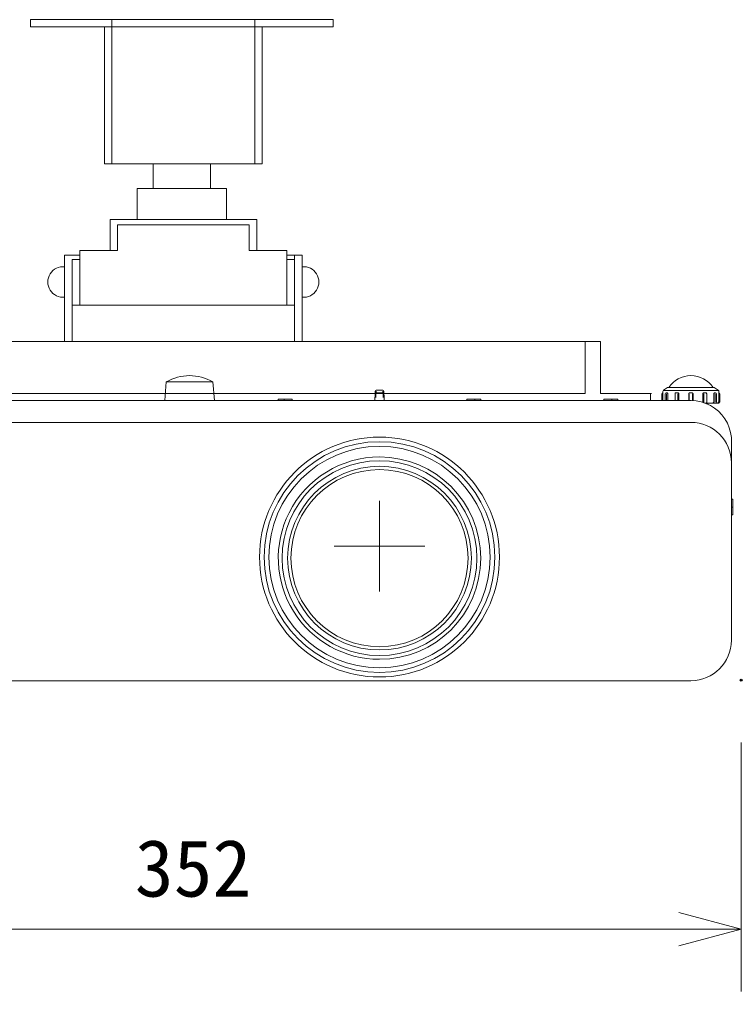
# Model space of a CAD drawing. Units: millimetres, scale not verified. Extents: x -62 to 63, y -56 to 56.
# Drawn here: x -34.04 to -11.01, y 7.31 to 38.55 of the extents above; entities that cross this region are included whole.
import ezdxf
from ezdxf.enums import TextEntityAlignment as Align

# ---------------------------------------------------------------- set-up
doc = ezdxf.new("R2010")
doc.units = ezdxf.units.MM
doc.header["$LTSCALE"] = 0.125
doc.header["$PDMODE"] = 32
doc.header["$PDSIZE"] = 0.0625
for name, color, linetype, lineweight in [('0-0_0', 7, 'Continuous', 9), ('0-4_GAIKEI', 1, 'Continuous', 18), ('0-5_SUNPO', 7, 'Continuous', 9), ('0-7_S1', 1, 'Continuous', 18)]:
    doc.layers.add(name, color=color, linetype=linetype, lineweight=lineweight)
doc.layers.add('0-1_DEFPOINTS', color=7, linetype='Continuous')
doc.styles.add('ＭＳ ゴシック', font='')
doc.styles.get('ＭＳ ゴシック').set_extended_font_data('MS Gothic')

# ---------------------------------------------------------------- blocks, each defined once
blk = doc.blocks.new('_OPEN30')
at = {"layer": '0-0_0'}
blk.add_line((0, 0), (-1, 0), dxfattribs=at)
blk.add_lwpolyline([(-1, 0.26795), (0, 0), (-1, -0.26795)], dxfattribs=at)
blk = doc.blocks.new('D7')
at = {"layer": '0-1_DEFPOINTS'}
for p in [(-50.1417, 9.4113), (-14.9417, 9.4113), (-50.1417, 1.4113)]:
    blk.add_point(p, dxfattribs=at)
at = {"layer": '0-5_SUNPO'}
for p, q in [((-50.1417, 7.4113), (-50.1417, -0.5887)), ((-14.9417, 7.4113), (-14.9417, -0.5887)), ((-16.9417, 1.4113), (-48.1417, 1.4113))]:
    blk.add_line(p, q, dxfattribs=at)
at = {"layer": '0-5_SUNPO', "xscale": 2, "yscale": 2, "rotation": 180}
blk.add_blockref('_OPEN30', (-50.1417, 1.4113), dxfattribs=at)
at = {"layer": '0-5_SUNPO', "xscale": 2, "yscale": 2}
blk.add_blockref('_OPEN30', (-14.9417, 1.4113), dxfattribs=at)
at = {"layer": '0-5_SUNPO', "style": 'ＭＳ ゴシック'}
blk.add_text('352', height=1.833, dxfattribs=at).set_placement((-34.4167, 1.9113), align=Align.BOTTOM_LEFT)

msp = doc.modelspace()

# ---------------------------------------------------------------- linework, layer by layer
at = {"layer": '0-4_GAIKEI'}
for p, q in [((-25.2049, 29.364), (-32.3412, 29.364)), ((-29.3205, 26.9026), (-29.373, 26.3021)), ((-29.3205, 26.9026), (-29.3091, 26.9026)), ((-29.3091, 26.9026), (-29.2754, 26.9026)), ((-29.2754, 26.9026), (-29.2203, 26.9026)), ((-29.2203, 26.9026), (-29.1456, 26.9026)), ((-29.1456, 26.9026), (-29.0535, 26.9026)), ((-29.0535, 26.9026), (-28.9468, 26.9026)), ((-28.9468, 26.9026), (-28.8287, 26.9026)), ((-28.8287, 26.9026), (-28.7028, 26.9026)), ((-28.7028, 26.9026), (-28.573, 26.9026)), ((-28.573, 26.9026), (-28.4432, 26.9026)), ((-28.4432, 26.9026), (-28.3174, 26.9026)), ((-28.3174, 26.9026), (-28.1993, 26.9026)), ((-28.1993, 26.9026), (-28.0926, 26.9026)), ((-28.0926, 26.9026), (-28.0004, 26.9026)), ((-28.0004, 26.9026), (-27.9257, 26.9026)), ((-27.9257, 26.9026), (-27.8706, 26.9026)), ((-27.8706, 26.9026), (-27.8369, 26.9026)), ((-27.8369, 26.9026), (-27.8256, 26.9026)), ((-27.773, 26.3021), (-27.8256, 26.9026)), ((-22.6157, 26.5113), (-22.6144, 26.5503)), ((-22.6144, 26.5503), (-22.6136, 26.5721)), ((-22.6136, 26.5721), (-22.6125, 26.604)), ((-22.5844, 26.5764), (-22.5857, 26.5331)), ((-22.361, 26.5539), (-22.5851, 26.5539)), ((-22.5836, 26.6006), (-22.5844, 26.5764)), ((-22.3636, 26.6344), (-22.5825, 26.6344)), ((-22.3617, 26.5764), (-22.3624, 26.6006)), ((-22.3603, 26.5331), (-22.3617, 26.5764)), ((-22.3336, 26.604), (-22.3325, 26.5721)), ((-22.3325, 26.5721), (-22.3317, 26.5503)), ((-22.3317, 26.5503), (-22.3303, 26.5113)), ((-11.5799, 26.6221), (-13.3662, 26.6221)), ((-13.2685, 26.5501), (-13.2525, 26.5501)), ((-13.2525, 26.5501), (-13.2354, 26.5501)), ((-13.2354, 26.5501), (-13.2273, 26.5475)), ((-13.2273, 26.5475), (-13.2203, 26.5399)), ((-12.972, 26.5425), (-12.9638, 26.5476)), ((-12.9638, 26.5476), (-12.9529, 26.5501)), ((-12.9529, 26.5501), (-12.9514, 26.5501)), ((-12.9514, 26.5501), (-12.923, 26.5501)), ((-12.923, 26.5501), (-12.8941, 26.5501)), ((-12.8941, 26.5501), (-12.8808, 26.5475)), ((-12.8808, 26.5475), (-12.8695, 26.5399)), ((-12.5259, 26.5454), (-12.5208, 26.5476)), ((-12.5208, 26.5476), (-12.5177, 26.5486)), ((-12.5177, 26.5486), (-12.5145, 26.5493)), ((-12.5145, 26.5493), (-12.5112, 26.5498)), ((-12.5112, 26.5498), (-12.5079, 26.5501)), ((-12.5079, 26.5501), (-12.5061, 26.5501)), ((-12.5061, 26.5501), (-12.473, 26.5501)), ((-12.473, 26.5501), (-12.44, 26.5501)), ((-12.44, 26.5501), (-12.4362, 26.5499)), ((-12.4362, 26.5499), (-12.4325, 26.5495)), ((-12.4325, 26.5495), (-12.4287, 26.5486)), ((-12.4287, 26.5486), (-12.425, 26.5475)), ((-12.425, 26.5475), (-12.4216, 26.5461)), ((-12.0738, 26.5425), (-12.065, 26.5476)), ((-12.065, 26.5476), (-12.0536, 26.5501)), ((-12.0536, 26.5501), (-12.052, 26.5501)), ((-12.052, 26.5501), (-12.023, 26.5501)), ((-12.023, 26.5501), (-11.9947, 26.5501)), ((-11.9947, 26.5501), (-11.9821, 26.5475)), ((-11.9821, 26.5475), (-11.9715, 26.5399)), ((-11.724, 26.5425), (-11.7186, 26.5476)), ((-11.7186, 26.5476), (-11.7116, 26.5501)), ((-11.7116, 26.5501), (-11.7107, 26.5501)), ((-11.7107, 26.5501), (-11.6936, 26.5501)), ((-11.6936, 26.5501), (-11.6776, 26.5501)), ((-25.723, 26.3521), (-25.723, 26.3021)), ((-25.533, 26.3521), (-25.273, 26.3521)), ((-25.273, 26.3521), (-25.273, 26.3021)), ((-22.623, 26.3021), (-22.6216, 26.3418)), ((-22.6216, 26.3418), (-22.6198, 26.3936)), ((-22.6198, 26.3936), (-22.6176, 26.4578)), ((-22.6176, 26.4578), (-22.6157, 26.5113)), ((-22.5876, 26.4738), (-22.5899, 26.4024)), ((-22.5857, 26.5331), (-22.5876, 26.4738)), ((-22.3585, 26.4738), (-22.3603, 26.5331)), ((-22.3562, 26.4024), (-22.3585, 26.4738)), ((-22.3303, 26.5113), (-22.3285, 26.4578)), ((-22.3285, 26.4578), (-22.3262, 26.3936)), ((-22.3262, 26.3936), (-22.3244, 26.3418)), ((-22.3244, 26.3418), (-22.323, 26.3021)), ((-19.9763, 26.3021), (-19.9765, 26.3021)), ((-19.9745, 26.3021), (-19.9763, 26.3021)), ((-19.9533, 26.3021), (-19.9745, 26.3021)), ((-19.9391, 26.3021), (-19.9533, 26.3021)), ((-19.9333, 26.3021), (-19.9391, 26.3021)), ((-19.9332, 26.3021), (-19.9333, 26.3021)), ((-19.8662, 26.3021), (-19.9018, 26.3021)), ((-19.8602, 26.3021), (-19.8662, 26.3021)), ((-19.8581, 26.3021), (-19.8602, 26.3021)), ((-19.8574, 26.3021), (-19.8581, 26.3021)), ((-19.8572, 26.3021), (-19.8574, 26.3021)), ((-19.8571, 26.3021), (-19.8572, 26.3021)), ((-19.8571, 26.3021), (-19.8571, 26.3021)), ((-19.673, 26.3521), (-19.673, 26.3021)), ((-19.413, 26.3521), (-19.673, 26.3521)), ((-19.413, 26.3521), (-19.413, 26.3021)), ((-19.223, 26.3521), (-19.413, 26.3521)), ((-19.223, 26.3521), (-19.223, 26.3021)), ((-19.1094, 26.3021), (-19.1095, 26.3021)), ((-15.273, 26.3521), (-15.013, 26.3521)), ((-15.273, 26.3521), (-15.273, 26.3021)), ((-15.013, 26.3521), (-14.823, 26.3521)), ((-15.013, 26.3521), (-15.013, 26.3021)), ((-14.823, 26.3521), (-14.823, 26.3021)), ((-13.2985, 26.5201), (-13.2985, 26.3021)), ((-13.2523, 26.5201), (-13.2523, 26.3021)), ((-13.2203, 26.5399), (-13.2169, 26.5322)), ((-13.2169, 26.5322), (-13.2152, 26.5227)), ((-13.2152, 26.5227), (-13.2151, 26.5201)), ((-13.2151, 26.3021), (-13.2151, 26.5201)), ((-12.9823, 26.5201), (-12.981, 26.5286)), ((-12.9823, 26.3021), (-12.9823, 26.5201)), ((-12.981, 26.5286), (-12.9775, 26.5361)), ((-12.9775, 26.5361), (-12.972, 26.5425)), ((-12.8941, 26.5201), (-12.8941, 26.3021)), ((-12.8695, 26.5399), (-12.8639, 26.5322)), ((-12.8639, 26.5322), (-12.8612, 26.5227)), ((-12.8612, 26.5227), (-12.8611, 26.5201)), ((-12.8611, 26.3021), (-12.8611, 26.5201)), ((-12.543, 26.5201), (-12.5427, 26.5243)), ((-12.543, 26.3021), (-12.543, 26.5201)), ((-12.5427, 26.5243), (-12.5422, 26.5265)), ((-12.5422, 26.5265), (-12.5415, 26.5286)), ((-12.5415, 26.5286), (-12.5397, 26.5325)), ((-12.5397, 26.5325), (-12.5373, 26.5361)), ((-12.5373, 26.5361), (-12.5342, 26.5395)), ((-12.5342, 26.5395), (-12.5306, 26.5425)), ((-12.5306, 26.5425), (-12.5283, 26.544)), ((-12.5283, 26.544), (-12.5259, 26.5454)), ((-12.523, 26.3021), (-12.523, 26.5201)), ((-12.423, 26.5201), (-12.423, 26.3012)), ((-12.4216, 26.5461), (-12.4184, 26.5444)), ((-12.4184, 26.5444), (-12.4153, 26.5423)), ((-12.4153, 26.5423), (-12.4123, 26.5399)), ((-12.4123, 26.5399), (-12.409, 26.5364)), ((-12.409, 26.5364), (-12.4075, 26.5343)), ((-12.4075, 26.5343), (-12.4062, 26.5322)), ((-12.4062, 26.5322), (-12.4051, 26.53)), ((-12.4051, 26.53), (-12.4043, 26.5277)), ((-12.4043, 26.5277), (-12.4036, 26.5253)), ((-12.4036, 26.5253), (-12.4032, 26.5227)), ((-12.4032, 26.5227), (-12.403, 26.5201)), ((-12.403, 26.2982), (-12.403, 26.5201)), ((-12.0865, 26.2608), (-12.0925, 26.2444)), ((-12.0911, 26.2491), (-12.0897, 26.2521)), ((-12.085, 26.2721), (-12.0865, 26.2608)), ((-12.085, 26.5201), (-12.0836, 26.5286)), ((-12.085, 26.2721), (-12.085, 26.5201)), ((-12.0836, 26.5286), (-12.0798, 26.5361)), ((-12.0798, 26.5361), (-12.0738, 26.5425)), ((-12.052, 26.2312), (-12.052, 26.5201)), ((-11.9715, 26.5399), (-11.9664, 26.5322)), ((-11.9672, 26.2369), (-11.9703, 26.2325)), ((-11.9696, 26.5364), (-11.9696, 26.5375)), ((-11.966, 26.2393), (-11.9672, 26.2369)), ((-11.9664, 26.5322), (-11.9639, 26.5227)), ((-11.9649, 26.2424), (-11.966, 26.2393)), ((-11.9641, 26.2456), (-11.9649, 26.2424)), ((-11.9636, 26.2488), (-11.9641, 26.2456)), ((-11.9639, 26.5227), (-11.9638, 26.5201)), ((-11.9638, 26.2721), (-11.9638, 26.5201)), ((-11.9637, 26.2632), (-11.9638, 26.2721)), ((-11.9635, 26.2521), (-11.9637, 26.2632)), ((-11.9635, 26.2521), (-11.9636, 26.2488)), ((-11.7503, 26.2324), (-11.7462, 26.2369)), ((-11.7462, 26.2369), (-11.7443, 26.2393)), ((-11.7443, 26.2393), (-11.7422, 26.2423)), ((-11.7422, 26.2423), (-11.7401, 26.2454)), ((-11.7401, 26.2454), (-11.7381, 26.2487)), ((-11.7381, 26.2487), (-11.7362, 26.2521)), ((-11.7326, 26.2608), (-11.7362, 26.2521)), ((-11.731, 26.2721), (-11.7326, 26.2608)), ((-11.731, 26.5201), (-11.7301, 26.5286)), ((-11.731, 26.2721), (-11.731, 26.5201)), ((-11.7301, 26.5286), (-11.7277, 26.5361)), ((-11.7277, 26.5361), (-11.724, 26.5425)), ((-11.6938, 26.2521), (-11.6938, 26.5201)), ((-11.6476, 26.2521), (-11.6476, 26.5201)), ((-11.9764, 26.2269), (-11.9843, 26.2221)), ((-11.9741, 26.2286), (-11.9764, 26.2269)), ((-11.972, 26.2305), (-11.9741, 26.2286)), ((-11.9703, 26.2325), (-11.972, 26.2305)), ((-11.7723, 26.2221), (-11.7719, 26.2221)), ((-11.7719, 26.2221), (-11.767, 26.2227)), ((-11.767, 26.2227), (-11.7645, 26.2233)), ((-11.7645, 26.2233), (-11.762, 26.2242)), ((-11.762, 26.2242), (-11.7596, 26.2254)), ((-11.7596, 26.2254), (-11.7572, 26.2268)), ((-11.7572, 26.2268), (-11.7547, 26.2285)), ((-11.7547, 26.2285), (-11.7523, 26.2305)), ((-11.7523, 26.2305), (-11.7503, 26.2324)), ((-11.123, 23.1321), (-11.173, 23.1321))]:
    msp.add_line(p, q, dxfattribs=at)
at = {"layer": '0-4_GAIKEI', "color": 7}
for p, q in [((-13.373, 26.5968), (-13.373, 26.5501)), ((-13.373, 26.5501), (-13.3729, 26.5501)), ((-13.3729, 26.5501), (-13.3724, 26.5501)), ((-13.3724, 26.5501), (-13.3717, 26.5475)), ((-13.3717, 26.5475), (-13.3703, 26.5375)), ((-13.223, 26.7211), (-13.2128, 26.7211)), ((-13.2128, 26.7211), (-13.1824, 26.7211)), ((-13.1824, 26.7211), (-13.1326, 26.7211)), ((-13.1326, 26.7211), (-13.0649, 26.7211)), ((-13.0649, 26.7211), (-12.981, 26.7211)), ((-12.981, 26.7211), (-12.8832, 26.7211)), ((-12.8832, 26.7211), (-12.7743, 26.7211)), ((-12.7743, 26.7211), (-12.6571, 26.7211)), ((-12.6571, 26.7211), (-12.535, 26.7211)), ((-12.535, 26.7211), (-12.4111, 26.7211)), ((-12.4111, 26.7211), (-12.2889, 26.7211)), ((-12.2889, 26.7211), (-12.1718, 26.7211)), ((-12.1718, 26.7211), (-12.0628, 26.7211)), ((-12.0628, 26.7211), (-11.9651, 26.7211)), ((-11.9651, 26.7211), (-11.8812, 26.7211)), ((-11.8812, 26.7211), (-11.8134, 26.7211)), ((-11.8134, 26.7211), (-11.7637, 26.7211)), ((-11.7637, 26.7211), (-11.7333, 26.7211)), ((-11.7333, 26.7211), (-11.723, 26.7211)), ((-11.5746, 26.5454), (-11.5743, 26.5476)), ((-11.5743, 26.5476), (-11.5741, 26.5486)), ((-11.5741, 26.5486), (-11.574, 26.5493)), ((-11.574, 26.5493), (-11.5738, 26.5498)), ((-11.5738, 26.5498), (-11.5737, 26.5501)), ((-11.5737, 26.5501), (-11.5736, 26.5501)), ((-11.5736, 26.5501), (-11.5732, 26.5501)), ((-11.5732, 26.5501), (-11.573, 26.5501)), ((-11.573, 26.5968), (-11.573, 26.5501)), ((-24.7678, 26.3021), (-34.9229, 26.3021)), ((-14.9281, 26.3021), (-24.7678, 26.3021)), ((-21.7648, 26.3021), (-21.7558, 26.3021)), ((-21.7558, 26.3021), (-21.7521, 26.3021)), ((-20.8584, 26.3021), (-20.8584, 26.3021)), ((-20.857, 26.3021), (-20.8584, 26.3021)), ((-20.842, 26.3021), (-20.857, 26.3021)), ((-20.8561, 26.3021), (-20.8562, 26.3021)), ((-20.8558, 26.3021), (-20.8561, 26.3021)), ((-20.8543, 26.3021), (-20.8558, 26.3021)), ((-20.8464, 26.3021), (-20.8543, 26.3021)), ((-20.8319, 26.3021), (-20.842, 26.3021)), ((-20.8278, 26.3021), (-20.8319, 26.3021)), ((-20.8263, 26.3021), (-20.8278, 26.3021)), ((-20.8258, 26.3021), (-20.8263, 26.3021)), ((-20.8257, 26.3021), (-20.8258, 26.3021)), ((-20.8256, 26.3021), (-20.8257, 26.3021)), ((-20.6045, 26.3021), (-20.6046, 26.3021)), ((-20.6036, 26.3021), (-20.6045, 26.3021)), ((-20.6029, 26.3021), (-20.6036, 26.3021)), ((-20.6027, 26.3021), (-20.6029, 26.3021)), ((-20.6026, 26.3021), (-20.6027, 26.3021)), ((-20.6025, 26.3021), (-20.6026, 26.3021)), ((-20.6012, 26.3021), (-20.6025, 26.3021)), ((-20.5857, 26.3021), (-20.6012, 26.3021)), ((-20.5752, 26.3021), (-20.5857, 26.3021)), ((-20.5709, 26.3021), (-20.5752, 26.3021)), ((-20.5694, 26.3021), (-20.5709, 26.3021)), ((-20.5689, 26.3021), (-20.5694, 26.3021)), ((-20.5687, 26.3021), (-20.5689, 26.3021)), ((-20.5687, 26.3021), (-20.5687, 26.3021)), ((-20.5687, 26.3021), (-20.5687, 26.3021)), ((-20.5152, 26.3021), (-20.5153, 26.3021)), ((-20.5149, 26.3021), (-20.5152, 26.3021)), ((-20.5134, 26.3021), (-20.5149, 26.3021)), ((-20.5054, 26.3021), (-20.5134, 26.3021)), ((-18.8914, 26.3021), (-18.8915, 26.3021)), ((-18.8902, 26.3021), (-18.8914, 26.3021)), ((-18.8766, 26.3021), (-18.8902, 26.3021)), ((-18.8721, 26.3021), (-18.8766, 26.3021)), ((-18.8719, 26.3021), (-18.8721, 26.3021)), ((-18.869, 26.3021), (-18.8719, 26.3021)), ((-18.8552, 26.3021), (-18.869, 26.3021)), ((-18.8617, 26.3021), (-18.8617, 26.3021)), ((-18.8356, 26.3021), (-18.8552, 26.3021)), ((-18.813, 26.3021), (-18.8356, 26.3021)), ((-18.808, 26.3021), (-18.813, 26.3021)), ((-18.6697, 26.3021), (-18.702, 26.3021)), ((-18.251, 26.3021), (-18.2513, 26.3021)), ((-18.2475, 26.3021), (-18.251, 26.3021)), ((-18.2305, 26.3021), (-18.2475, 26.3021)), ((-17.572, 26.3021), (-17.5721, 26.3021)), ((-13.6981, 26.3021), (-14.9281, 26.3021)), ((-13.0831, 26.3021), (-13.6981, 26.3021)), ((-13.403, 26.5201), (-13.403, 26.3021)), ((-13.3703, 26.5201), (-13.3703, 26.5375)), ((-13.3703, 26.3021), (-13.3703, 26.5201)), ((-12.4681, 26.3021), (-13.0831, 26.3021)), ((-12.4609, 26.3021), (-12.4681, 26.3021)), ((-12.3012, 26.2913), (-12.4609, 26.3021)), ((-12.1441, 26.2611), (-12.3012, 26.2913)), ((-11.9919, 26.2117), (-12.1441, 26.2611)), ((-11.5957, 26.2324), (-11.5907, 26.2369)), ((-11.5907, 26.2369), (-11.5884, 26.2393)), ((-11.5884, 26.2393), (-11.586, 26.2423)), ((-11.586, 26.2423), (-11.5839, 26.2454)), ((-11.5839, 26.2454), (-11.5819, 26.2487)), ((-11.5819, 26.2487), (-11.5802, 26.2521)), ((-11.5771, 26.2608), (-11.5802, 26.2521)), ((-11.5758, 26.2721), (-11.5771, 26.2608)), ((-11.5758, 26.5201), (-11.5757, 26.5243)), ((-11.5758, 26.2721), (-11.5758, 26.5201)), ((-11.5757, 26.5265), (-11.5756, 26.5286)), ((-11.5757, 26.5243), (-11.5757, 26.5265)), ((-11.5756, 26.5286), (-11.5755, 26.5325)), ((-11.5755, 26.5325), (-11.5753, 26.5361)), ((-11.5753, 26.5361), (-11.5751, 26.5395)), ((-11.5752, 26.5375), (-11.5752, 26.5201)), ((-11.5751, 26.5395), (-11.5749, 26.5425)), ((-11.5749, 26.5425), (-11.5747, 26.544)), ((-11.5747, 26.544), (-11.5746, 26.5454)), ((-11.543, 26.2521), (-11.543, 26.5201)), ((-11.872, 26.2221), (-12.0238, 26.2221)), ((-11.8469, 26.1441), (-11.9919, 26.2117)), ((-11.923, 26.2221), (-11.923, 26.1796)), ((-11.7113, 26.0591), (-11.8469, 26.1441)), ((-11.5872, 25.9581), (-11.7113, 26.0591)), ((-11.6256, 26.2221), (-11.6251, 26.2221)), ((-11.6251, 26.2221), (-11.6183, 26.2227)), ((-11.6183, 26.2227), (-11.6148, 26.2233)), ((-11.6148, 26.2233), (-11.6114, 26.2242)), ((-11.6114, 26.2242), (-11.6081, 26.2254)), ((-11.6081, 26.2254), (-11.6048, 26.2268)), ((-11.6048, 26.2268), (-11.6015, 26.2285)), ((-11.6015, 26.2285), (-11.5984, 26.2305)), ((-11.5984, 26.2305), (-11.5957, 26.2324)), ((-11.4764, 25.8427), (-11.5872, 25.9581)), ((-11.3806, 25.7144), (-11.4764, 25.8427)), ((-11.3014, 25.5755), (-11.3806, 25.7144)), ((-45.073, 25.6021), (-12.473, 25.6021)), ((-11.2398, 25.4278), (-11.3014, 25.5755)), ((-11.1968, 25.2736), (-11.2398, 25.4278)), ((-11.173, 25.1154), (-11.1968, 25.2736)), ((-11.173, 24.3044), (-11.173, 25.1154)), ((-11.173, 24.3021), (-11.173, 24.3044)), ((-11.173, 24.3021), (-11.173, 18.7521)), ((-11.173, 18.6021), (-11.173, 18.7521)), ((-12.473, 17.3021), (-45.073, 17.3021))]:
    msp.add_line(p, q, dxfattribs=at)
at = {"layer": '0-4_GAIKEI', "color": 7, "lineweight": 9}
for p, q in [((-22.473, 23.0758), (-22.473, 20.1684)), ((-23.9268, 21.6221), (-21.0193, 21.6221))]:
    msp.add_line(p, q, dxfattribs=at)
at = {"layer": '0-4_GAIKEI'}
for points in [[(-25.723, 26.3521), (-25.533, 26.3521), (-25.533, 26.3021)], [(-11.123, 23.1321), (-11.123, 22.8821), (-11.173, 22.8821)], [(-11.123, 22.8821), (-11.123, 22.6321), (-11.173, 22.6321)]]:
    msp.add_lwpolyline(points, dxfattribs=at)
at = {"layer": '0-4_GAIKEI', "color": 7}
msp.add_lwpolyline([(-11.872, 26.2221), (-11.6256, 26.2221), (-11.5737, 26.2221)], dxfattribs=at)
msp.add_circle((-22.473, 21.2741), 3.8529, dxfattribs=at)
at = {"layer": '0-4_GAIKEI'}
for radius in [3.705, 3.555]:
    msp.add_circle((-22.473, 21.2741), radius, dxfattribs=at)
for centre, radius, start, end in [((-28.573, 25.6021), 1.5, 60.11183, 119.88817), ((-22.5825, 26.6044), 0.03, 90.77788, 178), ((-22.3636, 26.6044), 0.03, 2, 85.76865), ((-13.2685, 26.5201), 0.03, 90, 180), ((-11.6776, 26.5201), 0.03, 0, 90), ((-11.6776, 26.2521), 0.03, 270, 0), ((-22.473, 21.2391), 3.13, 90, 270), ((-22.473, 21.2391), 3.25, 90, 153.35151), ((-22.473, 21.2391), 3.25, 270, 90), ((-22.473, 21.2391), 3.13, 270, 90), ((-22.473, 21.2391), 2.95, 90, 270), ((-22.473, 21.2391), 2.9499, 90, 270), ((-22.473, 21.2391), 2.845, 90, 270), ((-22.473, 21.2391), 2.95, 270, 90), ((-22.473, 21.2391), 2.9499, 270, 90), ((-22.473, 21.2391), 2.845, 270, 90), ((-22.473, 21.2391), 3.25, 153.35151, 270)]:
    msp.add_arc(centre, radius, start, end, dxfattribs=at)
at = {"layer": '0-4_GAIKEI', "color": 7}
for centre, radius, start, end in [((-12.473, 26.2463), 0.8558, 90, 146.24599), ((-12.473, 26.2463), 0.8558, 33.75402, 90), ((-13.373, 26.5201), 0.03, 90, 180), ((-13.323, 26.5968), 0.05, 125.8883, 180), ((-12.473, 25.4221), 1.5, 120, 125.8883), ((-12.473, 25.4221), 1.5, 54.1117, 60), ((-11.623, 26.5968), 0.05, 0, 54.1117), ((-11.573, 26.5201), 0.03, 0, 90), ((-11.573, 26.2521), 0.03, 270, 0), ((-12.473, 24.3021), 1.3, 0, 90), ((-12.473, 18.6021), 1.3, 270, 0)]:
    msp.add_arc(centre, radius, start, end, dxfattribs=at)
at = {"layer": '0-7_S1'}
for p, q in [((-33.6828, 38.5463), (-23.9656, 38.5463)), ((-33.6828, 38.3043), (-33.6828, 38.5463)), ((-31.0661, 33.906), (-31.0661, 38.5463)), ((-26.48, 33.906), (-26.48, 38.5463)), ((-31.3081, 33.906), (-31.3081, 38.3043)), ((-26.238, 33.906), (-26.238, 38.3043)), ((-31.3081, 33.906), (-26.238, 33.906)), ((-29.7456, 33.1131), (-29.7456, 33.906)), ((-27.9028, 33.1131), (-27.9028, 33.906)), ((-31.1283, 32.1156), (-26.4178, 32.1156)), ((-31.1283, 31.1181), (-31.1283, 32.1156)), ((-30.8831, 31.1181), (-30.8831, 31.9424)), ((-30.8831, 31.9424), (-26.6629, 31.9424)), ((-26.6629, 31.1181), (-26.6629, 31.9424)), ((-26.4178, 31.1181), (-26.4178, 32.1156)), ((-32.5864, 30.9754), (-32.096, 30.9754)), ((-32.5864, 28.1952), (-32.5864, 30.9754)), ((-32.096, 31.1181), (-30.8831, 31.1181)), ((-32.096, 29.364), (-32.096, 31.1181)), ((-25.4501, 31.1181), (-26.6629, 31.1181)), ((-25.4501, 29.364), (-25.4501, 31.1181)), ((-24.9597, 30.9754), (-25.4501, 30.9754)), ((-25.2049, 28.1952), (-25.2049, 30.9754)), ((-24.9597, 28.1952), (-24.9597, 30.9754)), ((-32.3412, 28.1952), (-32.3412, 30.8328)), ((-32.3412, 30.8328), (-32.096, 30.8328)), ((-25.2049, 30.8328), (-25.4501, 30.8328)), ((-15.3766, 28.1952), (-42.1695, 28.1952)), ((-15.8711, 28.1952), (-15.8711, 26.5293)), ((-15.3766, 28.1952), (-15.3766, 26.5293)), ((-15.8711, 26.5293), (-43.139, 26.5293)), ((-13.7694, 26.3021), (-43.139, 26.3021)), ((-13.7391, 26.5293), (-15.3766, 26.5293)), ((-13.7694, 26.5293), (-13.7694, 26.3021))]:
    msp.add_line(p, q, dxfattribs=at)
for points in [[(-33.6828, 38.3043), (-23.9656, 38.3043), (-23.9656, 38.5463)], [(-27.3909, 32.1156), (-27.3909, 33.1131), (-30.2575, 33.1131), (-30.2575, 32.1156)]]:
    msp.add_lwpolyline(points, dxfattribs=at)
for centre, start, end in [((-32.6332, 30.1111), 84.54252, 275.45748), ((-24.9129, 30.1111), 264.54252, 95.45748)]:
    msp.add_arc(centre, 0.4922, start, end, dxfattribs=at)

# ---------------------------------------------------------------- block references
at = {"layer": '0-5_SUNPO'}
msp.add_blockref('D7', (4.0853, 7.9035), dxfattribs=at)

doc.saveas('drawing.dxf')
